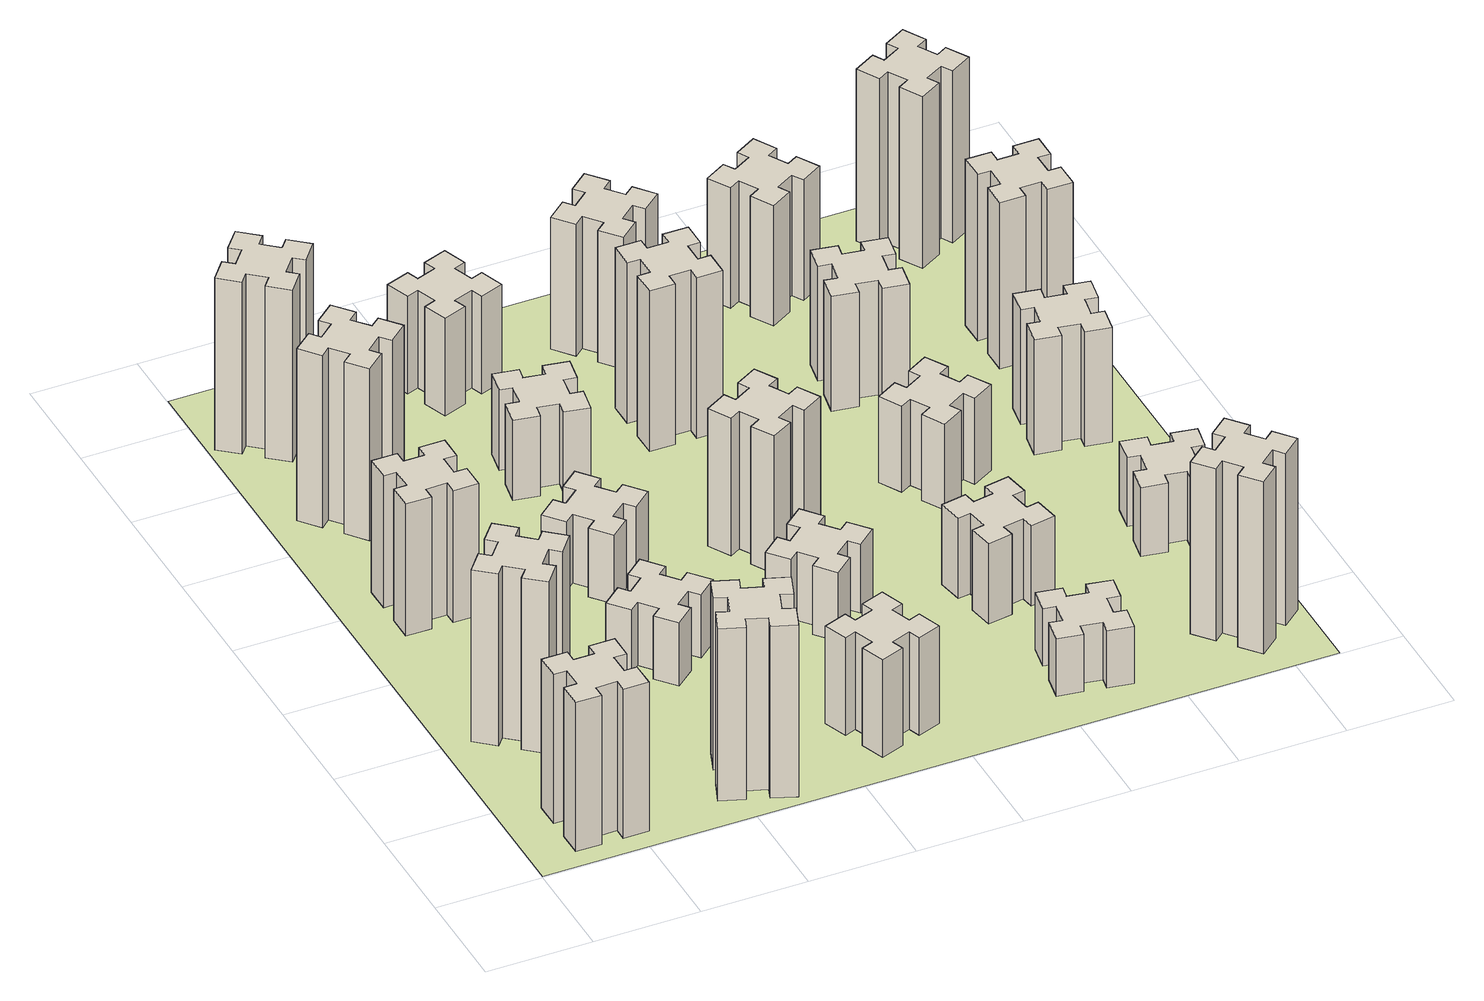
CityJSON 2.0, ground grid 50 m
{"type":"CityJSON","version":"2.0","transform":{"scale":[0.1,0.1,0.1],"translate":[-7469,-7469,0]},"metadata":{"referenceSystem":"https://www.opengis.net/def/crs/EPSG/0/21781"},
"CityObjects":{
"building1":{"type":"Building","attributes":{"class":"1000","function":"1000","usage":"1000","yearOfConstruction":2016,"roofType":"1000","measuredHeight":78,"storeysAboveGround":30,"storeysBelowGround":0},"geometry":[{"type":"Solid","lod":"1","boundaries":[[[[0,1,2,3,4,5,6,7,8,9,10,11,12,13,14,15,16,17,18,19]],[[17,16,20,21]],[[16,15,22,20]],[[15,14,23,22]],[[14,13,24,23]],[[13,12,25,24]],[[12,11,26,25]],[[11,10,27,26]],[[10,9,28,27]],[[9,8,29,28]],[[8,7,30,29]],[[7,6,31,30]],[[6,5,32,31]],[[5,4,33,32]],[[4,3,34,33]],[[3,2,35,34]],[[2,1,36,35]],[[1,0,37,36]],[[0,19,38,37]],[[19,18,39,38]],[[18,17,21,39]],[[24,25,26,27,28,29,30,31,32,33,34,35,36,37,38,39,21,20,22,23]]]]}]},
"building2":{"type":"Building","attributes":{"class":"1000","function":"1000","usage":"1000","yearOfConstruction":2016,"roofType":"1000","measuredHeight":90,"storeysAboveGround":30,"storeysBelowGround":0},"geometry":[{"type":"Solid","lod":"1","boundaries":[[[[40,41,42,43,44,45,46,47,48,49,50,51,52,53,54,55,56,57,58,59]],[[57,56,60,61]],[[56,55,62,60]],[[55,54,63,62]],[[54,53,64,63]],[[53,52,65,64]],[[52,51,66,65]],[[51,50,67,66]],[[50,49,68,67]],[[49,48,69,68]],[[48,47,70,69]],[[47,46,71,70]],[[46,45,72,71]],[[45,44,73,72]],[[44,43,74,73]],[[43,42,75,74]],[[42,41,76,75]],[[41,40,77,76]],[[40,59,78,77]],[[59,58,79,78]],[[58,57,61,79]],[[64,65,66,67,68,69,70,71,72,73,74,75,76,77,78,79,61,60,62,63]]]]}]},
"building3":{"type":"Building","attributes":{"class":"1000","function":"1000","usage":"1000","yearOfConstruction":2016,"roofType":"1000","measuredHeight":69,"storeysAboveGround":30,"storeysBelowGround":0},"geometry":[{"type":"Solid","lod":"1","boundaries":[[[[80,81,82,83,84,85,86,87,88,89,90,91,92,93,94,95,96,97,98,99]],[[97,96,100,101]],[[96,95,102,100]],[[95,94,103,102]],[[94,93,104,103]],[[93,92,105,104]],[[92,91,106,105]],[[91,90,107,106]],[[90,89,108,107]],[[89,88,109,108]],[[88,87,110,109]],[[87,86,111,110]],[[86,85,112,111]],[[85,84,113,112]],[[84,83,114,113]],[[83,82,115,114]],[[82,81,116,115]],[[81,80,117,116]],[[80,99,118,117]],[[99,98,119,118]],[[98,97,101,119]],[[104,105,106,107,108,109,110,111,112,113,114,115,116,117,118,119,101,100,102,103]]]]}]},
"building4":{"type":"Building","attributes":{"class":"1000","function":"1000","usage":"1000","yearOfConstruction":2016,"roofType":"1000","measuredHeight":90,"storeysAboveGround":30,"storeysBelowGround":0},"geometry":[{"type":"Solid","lod":"1","boundaries":[[[[120,121,122,123,124,125,126,127,128,129,130,131,132,133,134,135,136,137,138,139]],[[137,136,140,141]],[[136,135,142,140]],[[135,134,143,142]],[[134,133,144,143]],[[133,132,145,144]],[[132,131,146,145]],[[131,130,147,146]],[[130,129,148,147]],[[129,128,149,148]],[[128,127,150,149]],[[127,126,151,150]],[[126,125,152,151]],[[125,124,153,152]],[[124,123,154,153]],[[123,122,155,154]],[[122,121,156,155]],[[121,120,157,156]],[[120,139,158,157]],[[139,138,159,158]],[[138,137,141,159]],[[144,145,146,147,148,149,150,151,152,153,154,155,156,157,158,159,141,140,142,143]]]]}]},
"building5":{"type":"Building","attributes":{"class":"1000","function":"1000","usage":"1000","yearOfConstruction":2016,"roofType":"1000","measuredHeight":90,"storeysAboveGround":30,"storeysBelowGround":0},"geometry":[{"type":"Solid","lod":"1","boundaries":[[[[160,161,162,163,164,165,166,167,168,169,170,171,172,173,174,175,176,177,178,179]],[[177,176,180,181]],[[176,175,182,180]],[[175,174,183,182]],[[174,173,184,183]],[[173,172,185,184]],[[172,171,186,185]],[[171,170,187,186]],[[170,169,188,187]],[[169,168,189,188]],[[168,167,190,189]],[[167,166,191,190]],[[166,165,192,191]],[[165,164,193,192]],[[164,163,194,193]],[[163,162,195,194]],[[162,161,196,195]],[[161,160,197,196]],[[160,179,198,197]],[[179,178,199,198]],[[178,177,181,199]],[[184,185,186,187,188,189,190,191,192,193,194,195,196,197,198,199,181,180,182,183]]]]}]},
"building6":{"type":"Building","attributes":{"class":"1000","function":"1000","usage":"1000","yearOfConstruction":2016,"roofType":"1000","measuredHeight":90,"storeysAboveGround":30,"storeysBelowGround":0},"geometry":[{"type":"Solid","lod":"1","boundaries":[[[[200,201,202,203,204,205,206,207,208,209,210,211,212,213,214,215,216,217,218,219]],[[217,216,220,221]],[[216,215,222,220]],[[215,214,223,222]],[[214,213,224,223]],[[213,212,225,224]],[[212,211,226,225]],[[211,210,227,226]],[[210,209,228,227]],[[209,208,229,228]],[[208,207,230,229]],[[207,206,231,230]],[[206,205,232,231]],[[205,204,233,232]],[[204,203,234,233]],[[203,202,235,234]],[[202,201,236,235]],[[201,200,237,236]],[[200,219,238,237]],[[219,218,239,238]],[[218,217,221,239]],[[224,225,226,227,228,229,230,231,232,233,234,235,236,237,238,239,221,220,222,223]]]]}]},
"building7":{"type":"Building","attributes":{"class":"1000","function":"1000","usage":"1000","yearOfConstruction":2016,"roofType":"1000","measuredHeight":33,"storeysAboveGround":30,"storeysBelowGround":0},"geometry":[{"type":"Solid","lod":"1","boundaries":[[[[240,241,242,243,244,245,246,247,248,249,250,251,252,253,254,255,256,257,258,259]],[[257,256,260,261]],[[256,255,262,260]],[[255,254,263,262]],[[254,253,264,263]],[[253,252,265,264]],[[252,251,266,265]],[[251,250,267,266]],[[250,249,268,267]],[[249,248,269,268]],[[248,247,270,269]],[[247,246,271,270]],[[246,245,272,271]],[[245,244,273,272]],[[244,243,274,273]],[[243,242,275,274]],[[242,241,276,275]],[[241,240,277,276]],[[240,259,278,277]],[[259,258,279,278]],[[258,257,261,279]],[[264,265,266,267,268,269,270,271,272,273,274,275,276,277,278,279,261,260,262,263]]]]}]},
"building8":{"type":"Building","attributes":{"class":"1000","function":"1000","usage":"1000","yearOfConstruction":2016,"roofType":"1000","measuredHeight":36,"storeysAboveGround":30,"storeysBelowGround":0},"geometry":[{"type":"Solid","lod":"1","boundaries":[[[[280,281,282,283,284,285,286,287,288,289,290,291,292,293,294,295,296,297,298,299]],[[297,296,300,301]],[[296,295,302,300]],[[295,294,303,302]],[[294,293,304,303]],[[293,292,305,304]],[[292,291,306,305]],[[291,290,307,306]],[[290,289,308,307]],[[289,288,309,308]],[[288,287,310,309]],[[287,286,311,310]],[[286,285,312,311]],[[285,284,313,312]],[[284,283,314,313]],[[283,282,315,314]],[[282,281,316,315]],[[281,280,317,316]],[[280,299,318,317]],[[299,298,319,318]],[[298,297,301,319]],[[304,305,306,307,308,309,310,311,312,313,314,315,316,317,318,319,301,300,302,303]]]]}]},
"building9":{"type":"Building","attributes":{"class":"1000","function":"1000","usage":"1000","yearOfConstruction":2016,"roofType":"1000","measuredHeight":51,"storeysAboveGround":30,"storeysBelowGround":0},"geometry":[{"type":"Solid","lod":"1","boundaries":[[[[320,321,322,323,324,325,326,327,328,329,330,331,332,333,334,335,336,337,338,339]],[[337,336,340,341]],[[336,335,342,340]],[[335,334,343,342]],[[334,333,344,343]],[[333,332,345,344]],[[332,331,346,345]],[[331,330,347,346]],[[330,329,348,347]],[[329,328,349,348]],[[328,327,350,349]],[[327,326,351,350]],[[326,325,352,351]],[[325,324,353,352]],[[324,323,354,353]],[[323,322,355,354]],[[322,321,356,355]],[[321,320,357,356]],[[320,339,358,357]],[[339,338,359,358]],[[338,337,341,359]],[[344,345,346,347,348,349,350,351,352,353,354,355,356,357,358,359,341,340,342,343]]]]}]},
"building10":{"type":"Building","attributes":{"class":"1000","function":"1000","usage":"1000","yearOfConstruction":2016,"roofType":"1000","measuredHeight":42,"storeysAboveGround":30,"storeysBelowGround":0},"geometry":[{"type":"Solid","lod":"1","boundaries":[[[[360,361,362,363,364,365,366,367,368,369,370,371,372,373,374,375,376,377,378,379]],[[377,376,380,381]],[[376,375,382,380]],[[375,374,383,382]],[[374,373,384,383]],[[373,372,385,384]],[[372,371,386,385]],[[371,370,387,386]],[[370,369,388,387]],[[369,368,389,388]],[[368,367,390,389]],[[367,366,391,390]],[[366,365,392,391]],[[365,364,393,392]],[[364,363,394,393]],[[363,362,395,394]],[[362,361,396,395]],[[361,360,397,396]],[[360,379,398,397]],[[379,378,399,398]],[[378,377,381,399]],[[384,385,386,387,388,389,390,391,392,393,394,395,396,397,398,399,381,380,382,383]]]]}]},
"building11":{"type":"Building","attributes":{"class":"1000","function":"1000","usage":"1000","yearOfConstruction":2016,"roofType":"1000","measuredHeight":51,"storeysAboveGround":30,"storeysBelowGround":0},"geometry":[{"type":"Solid","lod":"1","boundaries":[[[[400,401,402,403,404,405,406,407,408,409,410,411,412,413,414,415,416,417,418,419]],[[417,416,420,421]],[[416,415,422,420]],[[415,414,423,422]],[[414,413,424,423]],[[413,412,425,424]],[[412,411,426,425]],[[411,410,427,426]],[[410,409,428,427]],[[409,408,429,428]],[[408,407,430,429]],[[407,406,431,430]],[[406,405,432,431]],[[405,404,433,432]],[[404,403,434,433]],[[403,402,435,434]],[[402,401,436,435]],[[401,400,437,436]],[[400,419,438,437]],[[419,418,439,438]],[[418,417,421,439]],[[424,425,426,427,428,429,430,431,432,433,434,435,436,437,438,439,421,420,422,423]]]]}]},
"building12":{"type":"Building","attributes":{"class":"1000","function":"1000","usage":"1000","yearOfConstruction":2016,"roofType":"1000","measuredHeight":36,"storeysAboveGround":30,"storeysBelowGround":0},"geometry":[{"type":"Solid","lod":"1","boundaries":[[[[440,441,442,443,444,445,446,447,448,449,450,451,452,453,454,455,456,457,458,459]],[[457,456,460,461]],[[456,455,462,460]],[[455,454,463,462]],[[454,453,464,463]],[[453,452,465,464]],[[452,451,466,465]],[[451,450,467,466]],[[450,449,468,467]],[[449,448,469,468]],[[448,447,470,469]],[[447,446,471,470]],[[446,445,472,471]],[[445,444,473,472]],[[444,443,474,473]],[[443,442,475,474]],[[442,441,476,475]],[[441,440,477,476]],[[440,459,478,477]],[[459,458,479,478]],[[458,457,461,479]],[[464,465,466,467,468,469,470,471,472,473,474,475,476,477,478,479,461,460,462,463]]]]}]},
"building13":{"type":"Building","attributes":{"class":"1000","function":"1000","usage":"1000","yearOfConstruction":2016,"roofType":"1000","measuredHeight":72,"storeysAboveGround":30,"storeysBelowGround":0},"geometry":[{"type":"Solid","lod":"1","boundaries":[[[[480,481,482,483,484,485,486,487,488,489,490,491,492,493,494,495,496,497,498,499]],[[497,496,500,501]],[[496,495,502,500]],[[495,494,503,502]],[[494,493,504,503]],[[493,492,505,504]],[[492,491,506,505]],[[491,490,507,506]],[[490,489,508,507]],[[489,488,509,508]],[[488,487,510,509]],[[487,486,511,510]],[[486,485,512,511]],[[485,484,513,512]],[[484,483,514,513]],[[483,482,515,514]],[[482,481,516,515]],[[481,480,517,516]],[[480,499,518,517]],[[499,498,519,518]],[[498,497,501,519]],[[504,505,506,507,508,509,510,511,512,513,514,515,516,517,518,519,501,500,502,503]]]]}]},
"building14":{"type":"Building","attributes":{"class":"1000","function":"1000","usage":"1000","yearOfConstruction":2016,"roofType":"1000","measuredHeight":84,"storeysAboveGround":30,"storeysBelowGround":0},"geometry":[{"type":"Solid","lod":"1","boundaries":[[[[520,521,522,523,524,525,526,527,528,529,530,531,532,533,534,535,536,537,538,539]],[[537,536,540,541]],[[536,535,542,540]],[[535,534,543,542]],[[534,533,544,543]],[[533,532,545,544]],[[532,531,546,545]],[[531,530,547,546]],[[530,529,548,547]],[[529,528,549,548]],[[528,527,550,549]],[[527,526,551,550]],[[526,525,552,551]],[[525,524,553,552]],[[524,523,554,553]],[[523,522,555,554]],[[522,521,556,555]],[[521,520,557,556]],[[520,539,558,557]],[[539,538,559,558]],[[538,537,541,559]],[[544,545,546,547,548,549,550,551,552,553,554,555,556,557,558,559,541,540,542,543]]]]}]},
"building15":{"type":"Building","attributes":{"class":"1000","function":"1000","usage":"1000","yearOfConstruction":2016,"roofType":"1000","measuredHeight":30,"storeysAboveGround":30,"storeysBelowGround":0},"geometry":[{"type":"Solid","lod":"1","boundaries":[[[[560,561,562,563,564,565,566,567,568,569,570,571,572,573,574,575,576,577,578,579]],[[577,576,580,581]],[[576,575,582,580]],[[575,574,583,582]],[[574,573,584,583]],[[573,572,585,584]],[[572,571,586,585]],[[571,570,587,586]],[[570,569,588,587]],[[569,568,589,588]],[[568,567,590,589]],[[567,566,591,590]],[[566,565,592,591]],[[565,564,593,592]],[[564,563,594,593]],[[563,562,595,594]],[[562,561,596,595]],[[561,560,597,596]],[[560,579,598,597]],[[579,578,599,598]],[[578,577,581,599]],[[584,585,586,587,588,589,590,591,592,593,594,595,596,597,598,599,581,580,582,583]]]]}]},
"building16":{"type":"Building","attributes":{"class":"1000","function":"1000","usage":"1000","yearOfConstruction":2016,"roofType":"1000","measuredHeight":69,"storeysAboveGround":30,"storeysBelowGround":0},"geometry":[{"type":"Solid","lod":"1","boundaries":[[[[600,601,602,603,604,605,606,607,608,609,610,611,612,613,614,615,616,617,618,619]],[[617,616,620,621]],[[616,615,622,620]],[[615,614,623,622]],[[614,613,624,623]],[[613,612,625,624]],[[612,611,626,625]],[[611,610,627,626]],[[610,609,628,627]],[[609,608,629,628]],[[608,607,630,629]],[[607,606,631,630]],[[606,605,632,631]],[[605,604,633,632]],[[604,603,634,633]],[[603,602,635,634]],[[602,601,636,635]],[[601,600,637,636]],[[600,619,638,637]],[[619,618,639,638]],[[618,617,621,639]],[[624,625,626,627,628,629,630,631,632,633,634,635,636,637,638,639,621,620,622,623]]]]}]},
"building17":{"type":"Building","attributes":{"class":"1000","function":"1000","usage":"1000","yearOfConstruction":2016,"roofType":"1000","measuredHeight":42,"storeysAboveGround":30,"storeysBelowGround":0},"geometry":[{"type":"Solid","lod":"1","boundaries":[[[[640,641,642,643,644,645,646,647,648,649,650,651,652,653,654,655,656,657,658,659]],[[657,656,660,661]],[[656,655,662,660]],[[655,654,663,662]],[[654,653,664,663]],[[653,652,665,664]],[[652,651,666,665]],[[651,650,667,666]],[[650,649,668,667]],[[649,648,669,668]],[[648,647,670,669]],[[647,646,671,670]],[[646,645,672,671]],[[645,644,673,672]],[[644,643,674,673]],[[643,642,675,674]],[[642,641,676,675]],[[641,640,677,676]],[[640,659,678,677]],[[659,658,679,678]],[[658,657,661,679]],[[664,665,666,667,668,669,670,671,672,673,674,675,676,677,678,679,661,660,662,663]]]]}]},
"building18":{"type":"Building","attributes":{"class":"1000","function":"1000","usage":"1000","yearOfConstruction":2016,"roofType":"1000","measuredHeight":45,"storeysAboveGround":30,"storeysBelowGround":0},"geometry":[{"type":"Solid","lod":"1","boundaries":[[[[680,681,682,683,684,685,686,687,688,689,690,691,692,693,694,695,696,697,698,699]],[[697,696,700,701]],[[696,695,702,700]],[[695,694,703,702]],[[694,693,704,703]],[[693,692,705,704]],[[692,691,706,705]],[[691,690,707,706]],[[690,689,708,707]],[[689,688,709,708]],[[688,687,710,709]],[[687,686,711,710]],[[686,685,712,711]],[[685,684,713,712]],[[684,683,714,713]],[[683,682,715,714]],[[682,681,716,715]],[[681,680,717,716]],[[680,699,718,717]],[[699,698,719,718]],[[698,697,701,719]],[[704,705,706,707,708,709,710,711,712,713,714,715,716,717,718,719,701,700,702,703]]]]}]},
"building19":{"type":"Building","attributes":{"class":"1000","function":"1000","usage":"1000","yearOfConstruction":2016,"roofType":"1000","measuredHeight":60,"storeysAboveGround":30,"storeysBelowGround":0},"geometry":[{"type":"Solid","lod":"1","boundaries":[[[[720,721,722,723,724,725,726,727,728,729,730,731,732,733,734,735,736,737,738,739]],[[737,736,740,741]],[[736,735,742,740]],[[735,734,743,742]],[[734,733,744,743]],[[733,732,745,744]],[[732,731,746,745]],[[731,730,747,746]],[[730,729,748,747]],[[729,728,749,748]],[[728,727,750,749]],[[727,726,751,750]],[[726,725,752,751]],[[725,724,753,752]],[[724,723,754,753]],[[723,722,755,754]],[[722,721,756,755]],[[721,720,757,756]],[[720,739,758,757]],[[739,738,759,758]],[[738,737,741,759]],[[744,745,746,747,748,749,750,751,752,753,754,755,756,757,758,759,741,740,742,743]]]]}]},
"building20":{"type":"Building","attributes":{"class":"1000","function":"1000","usage":"1000","yearOfConstruction":2016,"roofType":"1000","measuredHeight":90,"storeysAboveGround":30,"storeysBelowGround":0},"geometry":[{"type":"Solid","lod":"1","boundaries":[[[[760,761,762,763,764,765,766,767,768,769,770,771,772,773,774,775,776,777,778,779]],[[777,776,780,781]],[[776,775,782,780]],[[775,774,783,782]],[[774,773,784,783]],[[773,772,785,784]],[[772,771,786,785]],[[771,770,787,786]],[[770,769,788,787]],[[769,768,789,788]],[[768,767,790,789]],[[767,766,791,790]],[[766,765,792,791]],[[765,764,793,792]],[[764,763,794,793]],[[763,762,795,794]],[[762,761,796,795]],[[761,760,797,796]],[[760,779,798,797]],[[779,778,799,798]],[[778,777,781,799]],[[784,785,786,787,788,789,790,791,792,793,794,795,796,797,798,799,781,780,782,783]]]]}]},
"building21":{"type":"Building","attributes":{"class":"1000","function":"1000","usage":"1000","yearOfConstruction":2016,"roofType":"1000","measuredHeight":63,"storeysAboveGround":30,"storeysBelowGround":0},"geometry":[{"type":"Solid","lod":"1","boundaries":[[[[800,801,802,803,804,805,806,807,808,809,810,811,812,813,814,815,816,817,818,819]],[[817,816,820,821]],[[816,815,822,820]],[[815,814,823,822]],[[814,813,824,823]],[[813,812,825,824]],[[812,811,826,825]],[[811,810,827,826]],[[810,809,828,827]],[[809,808,829,828]],[[808,807,830,829]],[[807,806,831,830]],[[806,805,832,831]],[[805,804,833,832]],[[804,803,834,833]],[[803,802,835,834]],[[802,801,836,835]],[[801,800,837,836]],[[800,819,838,837]],[[819,818,839,838]],[[818,817,821,839]],[[824,825,826,827,828,829,830,831,832,833,834,835,836,837,838,839,821,820,822,823]]]]}]},
"building22":{"type":"Building","attributes":{"class":"1000","function":"1000","usage":"1000","yearOfConstruction":2016,"roofType":"1000","measuredHeight":36,"storeysAboveGround":30,"storeysBelowGround":0},"geometry":[{"type":"Solid","lod":"1","boundaries":[[[[840,841,842,843,844,845,846,847,848,849,850,851,852,853,854,855,856,857,858,859]],[[857,856,860,861]],[[856,855,862,860]],[[855,854,863,862]],[[854,853,864,863]],[[853,852,865,864]],[[852,851,866,865]],[[851,850,867,866]],[[850,849,868,867]],[[849,848,869,868]],[[848,847,870,869]],[[847,846,871,870]],[[846,845,872,871]],[[845,844,873,872]],[[844,843,874,873]],[[843,842,875,874]],[[842,841,876,875]],[[841,840,877,876]],[[840,859,878,877]],[[859,858,879,878]],[[858,857,861,879]],[[864,865,866,867,868,869,870,871,872,873,874,875,876,877,878,879,861,860,862,863]]]]}]},
"building23":{"type":"Building","attributes":{"class":"1000","function":"1000","usage":"1000","yearOfConstruction":2016,"roofType":"1000","measuredHeight":60,"storeysAboveGround":30,"storeysBelowGround":0},"geometry":[{"type":"Solid","lod":"1","boundaries":[[[[880,881,882,883,884,885,886,887,888,889,890,891,892,893,894,895,896,897,898,899]],[[897,896,900,901]],[[896,895,902,900]],[[895,894,903,902]],[[894,893,904,903]],[[893,892,905,904]],[[892,891,906,905]],[[891,890,907,906]],[[890,889,908,907]],[[889,888,909,908]],[[888,887,910,909]],[[887,886,911,910]],[[886,885,912,911]],[[885,884,913,912]],[[884,883,914,913]],[[883,882,915,914]],[[882,881,916,915]],[[881,880,917,916]],[[880,899,918,917]],[[899,898,919,918]],[[898,897,901,919]],[[904,905,906,907,908,909,910,911,912,913,914,915,916,917,918,919,901,900,902,903]]]]}]},
"building24":{"type":"Building","attributes":{"class":"1000","function":"1000","usage":"1000","yearOfConstruction":2016,"roofType":"1000","measuredHeight":87,"storeysAboveGround":30,"storeysBelowGround":0},"geometry":[{"type":"Solid","lod":"1","boundaries":[[[[920,921,922,923,924,925,926,927,928,929,930,931,932,933,934,935,936,937,938,939]],[[937,936,940,941]],[[936,935,942,940]],[[935,934,943,942]],[[934,933,944,943]],[[933,932,945,944]],[[932,931,946,945]],[[931,930,947,946]],[[930,929,948,947]],[[929,928,949,948]],[[928,927,950,949]],[[927,926,951,950]],[[926,925,952,951]],[[925,924,953,952]],[[924,923,954,953]],[[923,922,955,954]],[[922,921,956,955]],[[921,920,957,956]],[[920,939,958,957]],[[939,938,959,958]],[[938,937,941,959]],[[944,945,946,947,948,949,950,951,952,953,954,955,956,957,958,959,941,940,942,943]]]]}]},
"building25":{"type":"Building","attributes":{"class":"1000","function":"1000","usage":"1000","yearOfConstruction":2016,"roofType":"1000","measuredHeight":90,"storeysAboveGround":30,"storeysBelowGround":0},"geometry":[{"type":"Solid","lod":"1","boundaries":[[[[960,961,962,963,964,965,966,967,968,969,970,971,972,973,974,975,976,977,978,979]],[[977,976,980,981]],[[976,975,982,980]],[[975,974,983,982]],[[974,973,984,983]],[[973,972,985,984]],[[972,971,986,985]],[[971,970,987,986]],[[970,969,988,987]],[[969,968,989,988]],[[968,967,990,989]],[[967,966,991,990]],[[966,965,992,991]],[[965,964,993,992]],[[964,963,994,993]],[[963,962,995,994]],[[962,961,996,995]],[[961,960,997,996]],[[960,979,998,997]],[[979,978,999,998]],[[978,977,981,999]],[[984,985,986,987,988,989,990,991,992,993,994,995,996,997,998,999,981,980,982,983]]]]}]},
"landuse1":{"type":"LandUse","attributes":{"name":"plot1","function":"1010"},"geometry":[{"type":"MultiSurface","lod":"1","boundaries":[[[1000,1001,1002,1003]]]}]}
},
"vertices":[
[265,325,0],[265,225,0],[205,225,0],[205,105,0],[325,105,0],[325,165,0],[425,165,0],[425,105,0],[545,105,0],[545,225,0],[485,225,0],[485,325,0],[545,325,0],[545,445,0],[425,445,0],[425,385,0],[325,385,0],[325,445,0],[205,445,0],[205,325,0],[325,385,780],[325,445,780],[425,385,780],[425,445,780],[545,445,780],[545,325,780],[485,325,780],[485,225,780],[545,225,780],[545,105,780],[425,105,780],[425,165,780],[325,165,780],[325,105,780],[205,105,780],[205,225,780],[265,225,780],[265,325,780],[205,325,780],[205,445,780],
[484,1067,0],[408,1132,0],[446,1178,0],[354,1255,0],[277,1163,0],[323,1124,0],[259,1048,0],[213,1086,0],[136,994,0],[228,917,0],[266,963,0],[343,899,0],[304,853,0],[396,776,0],[473,868,0],[427,906,0],[492,983,0],[538,944,0],[615,1036,0],[523,1113,0],[492,983,900],[538,944,900],[427,906,900],[473,868,900],[396,776,900],[304,853,900],[343,899,900],[266,963,900],[228,917,900],[136,994,900],[213,1086,900],[259,1048,900],[323,1124,900],[277,1163,900],[354,1255,900],[446,1178,900],[408,1132,900],[484,1067,900],[523,1113,900],[615,1036,900],
[425,2065,0],[325,2065,0],[325,2125,0],[205,2125,0],[205,2005,0],[265,2005,0],[265,1905,0],[205,1905,0],[205,1785,0],[325,1785,0],[325,1845,0],[425,1845,0],[425,1785,0],[545,1785,0],[545,1905,0],[485,1905,0],[485,2005,0],[545,2005,0],[545,2125,0],[425,2125,0],[485,2005,690],[545,2005,690],[485,1905,690],[545,1905,690],[545,1785,690],[425,1785,690],[425,1845,690],[325,1845,690],[325,1785,690],[205,1785,690],[205,1905,690],[265,1905,690],[265,2005,690],[205,2005,690],[205,2125,690],[325,2125,690],[325,2065,690],[425,2065,690],[425,2125,690],[545,2125,690],
[492,2728,0],[427,2804,0],[473,2843,0],[396,2935,0],[304,2858,0],[343,2812,0],[266,2747,0],[228,2793,0],[136,2716,0],[213,2624,0],[259,2663,0],[323,2586,0],[277,2548,0],[354,2456,0],[446,2533,0],[408,2579,0],[484,2643,0],[523,2597,0],[615,2674,0],[538,2766,0],[484,2643,900],[523,2597,900],[408,2579,900],[446,2533,900],[354,2456,900],[277,2548,900],[323,2586,900],[259,2663,900],[213,2624,900],[136,2716,900],[228,2793,900],[266,2747,900],[343,2812,900],[304,2858,900],[396,2935,900],[473,2843,900],[427,2804,900],[492,2728,900],[538,2766,900],[615,2674,900],
[1029,360,0],[995,266,0],[939,287,0],[897,174,0],[1010,133,0],[1031,189,0],[1125,155,0],[1104,99,0],[1217,57,0],[1258,170,0],[1202,191,0],[1236,285,0],[1292,264,0],[1333,377,0],[1220,418,0],[1200,362,0],[1106,396,0],[1127,452,0],[1014,493,0],[973,380,0],[1106,396,900],[1127,452,900],[1200,362,900],[1220,418,900],[1333,377,900],[1292,264,900],[1236,285,900],[1202,191,900],[1258,170,900],[1217,57,900],[1104,99,900],[1125,155,900],[1031,189,900],[1010,133,900],[897,174,900],[939,287,900],[995,266,900],[1029,360,900],[973,380,900],[1014,493,900],
[384,3387,0],[308,3452,0],[346,3498,0],[254,3575,0],[177,3483,0],[223,3444,0],[159,3368,0],[113,3406,0],[36,3314,0],[128,3237,0],[166,3283,0],[243,3219,0],[204,3173,0],[296,3096,0],[373,3188,0],[327,3226,0],[392,3303,0],[438,3264,0],[515,3356,0],[423,3433,0],[392,3303,900],[438,3264,900],[327,3226,900],[373,3188,900],[296,3096,900],[204,3173,900],[243,3219,900],[166,3283,900],[128,3237,900],[36,3314,900],[113,3406,900],[159,3368,900],[223,3444,900],[177,3483,900],[254,3575,900],[346,3498,900],[308,3452,900],[384,3387,900],[423,3433,900],[515,3356,900],
[1083,1332,0],[1006,1267,0],[968,1313,0],[876,1236,0],[953,1144,0],[999,1183,0],[1063,1106,0],[1017,1068,0],[1094,976,0],[1186,1053,0],[1148,1099,0],[1224,1163,0],[1263,1117,0],[1355,1194,0],[1278,1286,0],[1232,1248,0],[1167,1324,0],[1213,1363,0],[1136,1455,0],[1044,1378,0],[1167,1324,330],[1213,1363,330],[1232,1248,330],[1278,1286,330],[1355,1194,330],[1263,1117,330],[1224,1163,330],[1148,1099,330],[1186,1053,330],[1094,976,330],[1017,1068,330],[1063,1106,330],[999,1183,330],[953,1144,330],[876,1236,330],[968,1313,330],[1006,1267,330],[1083,1332,330],[1044,1378,330],[1136,1455,330],
[1232,1888,0],[1167,1964,0],[1213,2003,0],[1136,2095,0],[1044,2018,0],[1083,1972,0],[1006,1907,0],[968,1953,0],[876,1876,0],[953,1784,0],[999,1823,0],[1063,1746,0],[1017,1708,0],[1094,1616,0],[1186,1693,0],[1148,1739,0],[1224,1803,0],[1263,1757,0],[1355,1834,0],[1278,1926,0],[1224,1803,360],[1263,1757,360],[1148,1739,360],[1186,1693,360],[1094,1616,360],[1017,1708,360],[1063,1746,360],[999,1823,360],[953,1784,360],[876,1876,360],[968,1953,360],[1006,1907,360],[1083,1972,360],[1044,2018,360],[1136,2095,360],[1213,2003,360],[1167,1964,360],[1232,1888,360],[1278,1926,360],[1355,1834,360],
[1765,496,0],[1671,462,0],[1650,518,0],[1537,477,0],[1579,364,0],[1635,385,0],[1669,291,0],[1613,270,0],[1654,157,0],[1767,199,0],[1746,255,0],[1840,289,0],[1860,233,0],[1973,274,0],[1932,387,0],[1876,366,0],[1842,460,0],[1898,480,0],[1857,593,0],[1744,552,0],[1842,460,510],[1898,480,510],[1876,366,510],[1932,387,510],[1973,274,510],[1860,233,510],[1840,289,510],[1746,255,510],[1767,199,510],[1654,157,510],[1613,270,510],[1669,291,510],[1635,385,510],[1579,364,510],[1537,477,510],[1650,518,510],[1671,462,510],[1765,496,510],[1744,552,510],[1857,593,510],
[1315,2527,0],[1332,2625,0],[1391,2615,0],[1412,2733,0],[1294,2754,0],[1284,2695,0],[1185,2712,0],[1196,2771,0],[1077,2792,0],[1057,2674,0],[1116,2664,0],[1098,2565,0],[1039,2576,0],[1018,2457,0],[1137,2437,0],[1147,2496,0],[1245,2478,0],[1235,2419,0],[1353,2398,0],[1374,2517,0],[1245,2478,420],[1235,2419,420],[1147,2496,420],[1137,2437,420],[1018,2457,420],[1039,2576,420],[1098,2565,420],[1116,2664,420],[1057,2674,420],[1077,2792,420],[1196,2771,420],[1185,2712,420],[1284,2695,420],[1294,2754,420],[1412,2733,420],[1391,2615,420],[1332,2625,420],[1315,2527,420],[1374,2517,420],[1353,2398,420],
[1125,3456,0],[1031,3422,0],[1010,3478,0],[897,3437,0],[939,3324,0],[995,3345,0],[1029,3251,0],[973,3230,0],[1014,3117,0],[1127,3159,0],[1106,3215,0],[1200,3249,0],[1220,3193,0],[1333,3234,0],[1292,3347,0],[1236,3326,0],[1202,3420,0],[1258,3440,0],[1217,3553,0],[1104,3512,0],[1202,3420,510],[1258,3440,510],[1236,3326,510],[1292,3347,510],[1333,3234,510],[1220,3193,510],[1200,3249,510],[1106,3215,510],[1127,3159,510],[1014,3117,510],[973,3230,510],[1029,3251,510],[995,3345,510],[939,3324,510],[897,3437,510],[1010,3478,510],[1031,3422,510],[1125,3456,510],[1104,3512,510],[1217,3553,510],
[1823,1332,0],[1746,1267,0],[1708,1313,0],[1616,1236,0],[1693,1144,0],[1739,1183,0],[1803,1106,0],[1757,1068,0],[1834,976,0],[1926,1053,0],[1888,1099,0],[1964,1163,0],[2003,1117,0],[2095,1194,0],[2018,1286,0],[1972,1248,0],[1907,1324,0],[1953,1363,0],[1876,1455,0],[1784,1378,0],[1907,1324,360],[1953,1363,360],[1972,1248,360],[2018,1286,360],[2095,1194,360],[2003,1117,360],[1964,1163,360],[1888,1099,360],[1926,1053,360],[1834,976,360],[1757,1068,360],[1803,1106,360],[1739,1183,360],[1693,1144,360],[1616,1236,360],[1708,1313,360],[1746,1267,360],[1823,1332,360],[1784,1378,360],[1876,1455,360],
[1976,1767,0],[1926,1854,0],[1978,1884,0],[1918,1988,0],[1814,1928,0],[1844,1876,0],[1757,1826,0],[1727,1878,0],[1623,1818,0],[1683,1714,0],[1735,1744,0],[1785,1657,0],[1733,1627,0],[1793,1523,0],[1897,1583,0],[1867,1635,0],[1954,1685,0],[1984,1633,0],[2088,1693,0],[2028,1797,0],[1954,1685,720],[1984,1633,720],[1867,1635,720],[1897,1583,720],[1793,1523,720],[1733,1627,720],[1785,1657,720],[1735,1744,720],[1683,1714,720],[1623,1818,720],[1727,1878,720],[1757,1826,720],[1844,1876,720],[1814,1928,720],[1918,1988,720],[1978,1884,720],[1926,1854,720],[1976,1767,720],[2028,1797,720],[2088,1693,720],
[1745,2745,0],[1745,2645,0],[1685,2645,0],[1685,2525,0],[1805,2525,0],[1805,2585,0],[1905,2585,0],[1905,2525,0],[2025,2525,0],[2025,2645,0],[1965,2645,0],[1965,2745,0],[2025,2745,0],[2025,2865,0],[1905,2865,0],[1905,2805,0],[1805,2805,0],[1805,2865,0],[1685,2865,0],[1685,2745,0],[1805,2805,840],[1805,2865,840],[1905,2805,840],[1905,2865,840],[2025,2865,840],[2025,2745,840],[1965,2745,840],[1965,2645,840],[2025,2645,840],[2025,2525,840],[1905,2525,840],[1905,2585,840],[1805,2585,840],[1805,2525,840],[1685,2525,840],[1685,2645,840],[1745,2645,840],[1745,2745,840],[1685,2745,840],[1685,2865,840],
[2596,444,0],[2578,345,0],[2519,356,0],[2498,237,0],[2617,217,0],[2627,276,0],[2725,258,0],[2715,199,0],[2833,178,0],[2854,297,0],[2795,307,0],[2812,405,0],[2871,395,0],[2892,513,0],[2774,534,0],[2764,475,0],[2665,492,0],[2676,551,0],[2557,572,0],[2537,454,0],[2665,492,300],[2676,551,300],[2764,475,300],[2774,534,300],[2892,513,300],[2871,395,300],[2812,405,300],[2795,307,300],[2854,297,300],[2833,178,300],[2715,199,300],[2725,258,300],[2627,276,300],[2617,217,300],[2498,237,300],[2519,356,300],[2578,345,300],[2596,444,300],[2537,454,300],[2557,572,300],
[1888,3219,0],[1964,3283,0],[2003,3237,0],[2095,3314,0],[2018,3406,0],[1972,3368,0],[1907,3444,0],[1953,3483,0],[1876,3575,0],[1784,3498,0],[1823,3452,0],[1746,3387,0],[1708,3433,0],[1616,3356,0],[1693,3264,0],[1739,3303,0],[1803,3226,0],[1757,3188,0],[1834,3096,0],[1926,3173,0],[1803,3226,690],[1757,3188,690],[1739,3303,690],[1693,3264,690],[1616,3356,690],[1708,3433,690],[1746,3387,690],[1823,3452,690],[1784,3498,690],[1876,3575,690],[1953,3483,690],[1907,3444,690],[1972,3368,690],[2018,3406,690],[2095,3314,690],[2003,3237,690],[1964,3283,690],[1888,3219,690],[1926,3173,690],[1834,3096,690],
[2625,1132,0],[2527,1115,0],[2517,1174,0],[2398,1153,0],[2419,1035,0],[2478,1045,0],[2496,947,0],[2437,937,0],[2457,818,0],[2576,839,0],[2565,898,0],[2664,916,0],[2674,857,0],[2792,877,0],[2771,996,0],[2712,985,0],[2695,1084,0],[2754,1094,0],[2733,1212,0],[2615,1191,0],[2695,1084,420],[2754,1094,420],[2712,985,420],[2771,996,420],[2792,877,420],[2674,857,420],[2664,916,420],[2565,898,420],[2576,839,420],[2457,818,420],[2437,937,420],[2496,947,420],[2478,1045,420],[2419,1035,420],[2398,1153,420],[2517,1174,420],[2527,1115,420],[2625,1132,420],[2615,1191,420],[2733,1212,420],
[2575,1844,0],[2625,1757,0],[2573,1727,0],[2633,1623,0],[2737,1683,0],[2707,1735,0],[2794,1785,0],[2824,1733,0],[2928,1793,0],[2868,1897,0],[2816,1867,0],[2766,1954,0],[2818,1984,0],[2758,2088,0],[2654,2028,0],[2684,1976,0],[2597,1926,0],[2567,1978,0],[2463,1918,0],[2523,1814,0],[2597,1926,450],[2567,1978,450],[2684,1976,450],[2654,2028,450],[2758,2088,450],[2818,1984,450],[2766,1954,450],[2816,1867,450],[2868,1897,450],[2928,1793,450],[2824,1733,450],[2794,1785,450],[2707,1735,450],[2737,1683,450],[2633,1623,450],[2573,1727,450],[2625,1757,450],[2575,1844,450],[2523,1814,450],[2463,1918,450],
[2596,2664,0],[2578,2565,0],[2519,2576,0],[2498,2457,0],[2617,2437,0],[2627,2496,0],[2725,2478,0],[2715,2419,0],[2833,2398,0],[2854,2517,0],[2795,2527,0],[2812,2625,0],[2871,2615,0],[2892,2733,0],[2774,2754,0],[2764,2695,0],[2665,2712,0],[2676,2771,0],[2557,2792,0],[2537,2674,0],[2665,2712,600],[2676,2771,600],[2764,2695,600],[2774,2754,600],[2892,2733,600],[2871,2615,600],[2812,2625,600],[2795,2527,600],[2854,2517,600],[2833,2398,600],[2715,2419,600],[2725,2478,600],[2627,2496,600],[2617,2437,600],[2498,2457,600],[2519,2576,600],[2578,2565,600],[2596,2664,600],[2537,2674,600],[2557,2792,600],
[3468,259,0],[3544,323,0],[3583,277,0],[3675,354,0],[3598,446,0],[3552,408,0],[3487,484,0],[3533,523,0],[3456,615,0],[3364,538,0],[3403,492,0],[3326,427,0],[3288,473,0],[3196,396,0],[3273,304,0],[3319,343,0],[3383,266,0],[3337,228,0],[3414,136,0],[3506,213,0],[3383,266,900],[3337,228,900],[3319,343,900],[3273,304,900],[3196,396,900],[3288,473,900],[3326,427,900],[3403,492,900],[3364,538,900],[3456,615,900],[3533,523,900],[3487,484,900],[3552,408,900],[3598,446,900],[3675,354,900],[3583,277,900],[3544,323,900],[3468,259,900],[3506,213,900],[3414,136,900],
[2716,3347,0],[2666,3434,0],[2718,3464,0],[2658,3568,0],[2554,3508,0],[2584,3456,0],[2497,3406,0],[2467,3458,0],[2363,3398,0],[2423,3294,0],[2475,3324,0],[2525,3237,0],[2473,3207,0],[2533,3103,0],[2637,3163,0],[2607,3215,0],[2694,3265,0],[2724,3213,0],[2828,3273,0],[2768,3377,0],[2694,3265,630],[2724,3213,630],[2607,3215,630],[2637,3163,630],[2533,3103,630],[2473,3207,630],[2525,3237,630],[2475,3324,630],[2423,3294,630],[2363,3398,630],[2467,3458,630],[2497,3406,630],[2584,3456,630],[2554,3508,630],[2658,3568,630],[2718,3464,630],[2666,3434,630],[2716,3347,630],[2768,3377,630],[2828,3273,630],
[3367,1016,0],[3465,998,0],[3455,939,0],[3573,918,0],[3594,1037,0],[3535,1047,0],[3552,1145,0],[3611,1135,0],[3632,1253,0],[3514,1274,0],[3504,1215,0],[3405,1232,0],[3416,1291,0],[3297,1312,0],[3277,1194,0],[3336,1184,0],[3318,1085,0],[3259,1096,0],[3238,977,0],[3357,957,0],[3318,1085,360],[3259,1096,360],[3336,1184,360],[3277,1194,360],[3297,1312,360],[3416,1291,360],[3405,1232,360],[3504,1215,360],[3514,1274,360],[3632,1253,360],[3611,1135,360],[3552,1145,360],[3535,1047,360],[3594,1037,360],[3573,918,360],[3455,939,360],[3465,998,360],[3367,1016,360],[3357,957,360],[3238,977,360],
[3267,1856,0],[3365,1838,0],[3355,1779,0],[3473,1758,0],[3494,1877,0],[3435,1887,0],[3452,1985,0],[3511,1975,0],[3532,2093,0],[3414,2114,0],[3404,2055,0],[3305,2072,0],[3316,2131,0],[3197,2152,0],[3177,2034,0],[3236,2024,0],[3218,1925,0],[3159,1936,0],[3138,1817,0],[3257,1797,0],[3218,1925,600],[3159,1936,600],[3236,2024,600],[3177,2034,600],[3197,2152,600],[3316,2131,600],[3305,2072,600],[3404,2055,600],[3414,2114,600],[3532,2093,600],[3511,1975,600],[3452,1985,600],[3435,1887,600],[3494,1877,600],[3473,1758,600],[3355,1779,600],[3365,1838,600],[3267,1856,600],[3257,1797,600],[3138,1817,600],
[3485,2705,0],[3385,2705,0],[3385,2765,0],[3265,2765,0],[3265,2645,0],[3325,2645,0],[3325,2545,0],[3265,2545,0],[3265,2425,0],[3385,2425,0],[3385,2485,0],[3485,2485,0],[3485,2425,0],[3605,2425,0],[3605,2545,0],[3545,2545,0],[3545,2645,0],[3605,2645,0],[3605,2765,0],[3485,2765,0],[3545,2645,870],[3605,2645,870],[3545,2545,870],[3605,2545,870],[3605,2425,870],[3485,2425,870],[3485,2485,870],[3385,2485,870],[3385,2425,870],[3265,2425,870],[3265,2545,870],[3325,2545,870],[3325,2645,870],[3265,2645,870],[3265,2765,870],[3385,2765,870],[3385,2705,870],[3485,2705,870],[3485,2765,870],[3605,2765,870],
[3456,3447,0],[3406,3534,0],[3458,3564,0],[3398,3668,0],[3294,3608,0],[3324,3556,0],[3237,3506,0],[3207,3558,0],[3103,3498,0],[3163,3394,0],[3215,3424,0],[3265,3337,0],[3213,3307,0],[3273,3203,0],[3377,3263,0],[3347,3315,0],[3434,3365,0],[3464,3313,0],[3568,3373,0],[3508,3477,0],[3434,3365,900],[3464,3313,900],[3347,3315,900],[3377,3263,900],[3273,3203,900],[3213,3307,900],[3265,3337,900],[3215,3424,900],[3163,3394,900],[3103,3498,900],[3207,3558,900],[3237,3506,900],[3324,3556,900],[3294,3608,900],[3398,3668,900],[3458,3564,900],[3406,3534,900],[3456,3447,900],[3508,3477,900],[3568,3373,900],
[5,3705,0],[3705,3705,0],[3705,5,0],[5,5,0]
]}
